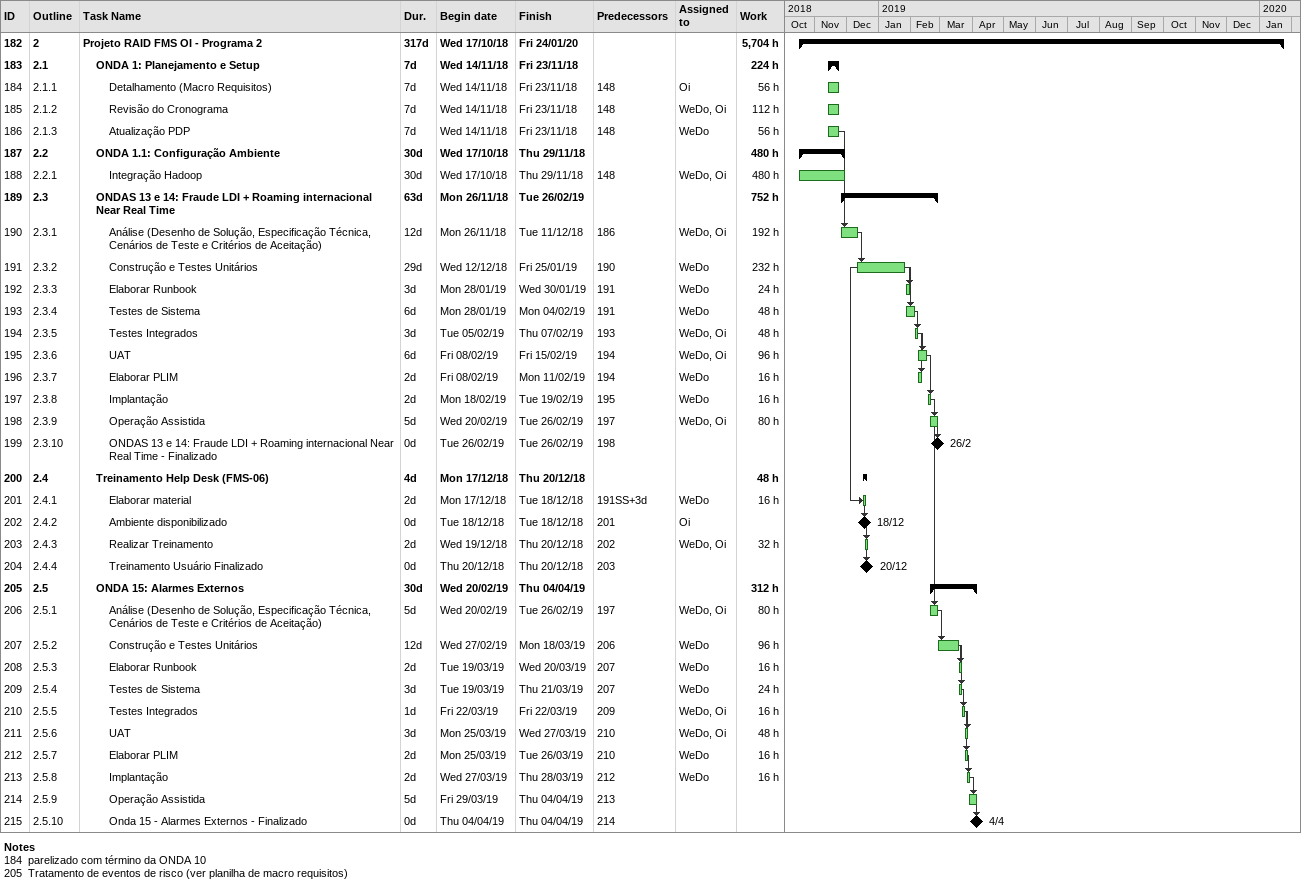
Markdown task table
| ID | WBS | Task | Duration | Start | Finish | Predecessors | Resources | Work (h) |
|---|---|---|---|---|---|---|---|---|
| 182 | 2 | **Projeto RAID FMS OI - Programa 2** | 317d | 2018-10-17 | 2020-01-24 |  |  | 5704 |
| 183 | 2.1 | **ONDA 1: Planejamento e Setup** | 7d | 2018-11-14 | 2018-11-23 |  |  | 224 |
| 184 | 2.1.1 | Detalhamento (Macro Requisitos) | 7d | 2018-11-14 | 2018-11-23 | 148 | Oi | 56 |
| 185 | 2.1.2 | Revisão do Cronograma | 7d | 2018-11-14 | 2018-11-23 | 148 | WeDo, Oi | 112 |
| 186 | 2.1.3 | Atualização PDP | 7d | 2018-11-14 | 2018-11-23 | 148 | WeDo | 56 |
| 187 | 2.2 | **ONDA 1.1: Configuração Ambiente** | 30d | 2018-10-17 | 2018-11-29 |  |  | 480 |
| 188 | 2.2.1 | Integração Hadoop | 30d | 2018-10-17 | 2018-11-29 | 148 | WeDo, Oi | 480 |
| 189 | 2.3 | **ONDAS 13 e 14: Fraude LDI + Roaming internacional Near Real Time** | 63d | 2018-11-26 | 2019-02-26 |  |  | 752 |
| 190 | 2.3.1 | Análise (Desenho de Solução, Especificação Técnica, Cenários de Teste e Critérios de Aceitação) | 12d | 2018-11-26 | 2018-12-11 | 186 | WeDo, Oi | 192 |
| 191 | 2.3.2 | Construção e Testes Unitários | 29d | 2018-12-12 | 2019-01-25 | 190 | WeDo | 232 |
| 192 | 2.3.3 | Elaborar Runbook | 3d | 2019-01-28 | 2019-01-30 | 191 | WeDo | 24 |
| 193 | 2.3.4 | Testes de Sistema | 6d | 2019-01-28 | 2019-02-04 | 191 | WeDo | 48 |
| 194 | 2.3.5 | Testes Integrados | 3d | 2019-02-05 | 2019-02-07 | 193 | WeDo, Oi | 48 |
| 195 | 2.3.6 | UAT | 6d | 2019-02-08 | 2019-02-15 | 194 | WeDo, Oi | 96 |
| 196 | 2.3.7 | Elaborar PLIM | 2d | 2019-02-08 | 2019-02-11 | 194 | WeDo | 16 |
| 197 | 2.3.8 | Implantação | 2d | 2019-02-18 | 2019-02-19 | 195 | WeDo | 16 |
| 198 | 2.3.9 | Operação Assistida | 5d | 2019-02-20 | 2019-02-26 | 197 | WeDo, Oi | 80 |
| 199 | 2.3.10 | ONDAS 13 e 14: Fraude LDI + Roaming internacional Near Real Time - Finalizado | 0d | 2019-02-26 | 2019-02-26 | 198 |  |  |
| 200 | 2.4 | **Treinamento Help Desk (FMS-06)** | 4d | 2018-12-17 | 2018-12-20 |  |  | 48 |
| 201 | 2.4.1 | Elaborar material | 2d | 2018-12-17 | 2018-12-18 | 191SS+3d | WeDo | 16 |
| 202 | 2.4.2 | Ambiente disponibilizado | 0d | 2018-12-18 | 2018-12-18 | 201 | Oi |  |
| 203 | 2.4.3 | Realizar Treinamento | 2d | 2018-12-19 | 2018-12-20 | 202 | WeDo, Oi | 32 |
| 204 | 2.4.4 | Treinamento Usuário Finalizado | 0d | 2018-12-20 | 2018-12-20 | 203 |  |  |
| 205 | 2.5 | **ONDA 15: Alarmes Externos** | 30d | 2019-02-20 | 2019-04-04 |  |  | 312 |
| 206 | 2.5.1 | Análise (Desenho de Solução, Especificação Técnica, Cenários de Teste e Critérios de Aceitação) | 5d | 2019-02-20 | 2019-02-26 | 197 | WeDo, Oi | 80 |
| 207 | 2.5.2 | Construção e Testes Unitários | 12d | 2019-02-27 | 2019-03-18 | 206 | WeDo | 96 |
| 208 | 2.5.3 | Elaborar Runbook | 2d | 2019-03-19 | 2019-03-20 | 207 | WeDo | 16 |
| 209 | 2.5.4 | Testes de Sistema | 3d | 2019-03-19 | 2019-03-21 | 207 | WeDo | 24 |
| 210 | 2.5.5 | Testes Integrados | 1d | 2019-03-22 | 2019-03-22 | 209 | WeDo, Oi | 16 |
| 211 | 2.5.6 | UAT | 3d | 2019-03-25 | 2019-03-27 | 210 | WeDo, Oi | 48 |
| 212 | 2.5.7 | Elaborar PLIM | 2d | 2019-03-25 | 2019-03-26 | 210 | WeDo | 16 |
| 213 | 2.5.8 | Implantação | 2d | 2019-03-27 | 2019-03-28 | 212 | WeDo | 16 |
| 214 | 2.5.9 | Operação Assistida | 5d | 2019-03-29 | 2019-04-04 | 213 |  |  |
| 215 | 2.5.10 | Onda 15 - Alarmes Externos - Finalizado | 0d | 2019-04-04 | 2019-04-04 | 214 |  |  |

Notes
- 184: parelizado com término da ONDA 10
- 205: Tratamento de eventos de risco (ver planilha de macro requisitos)
